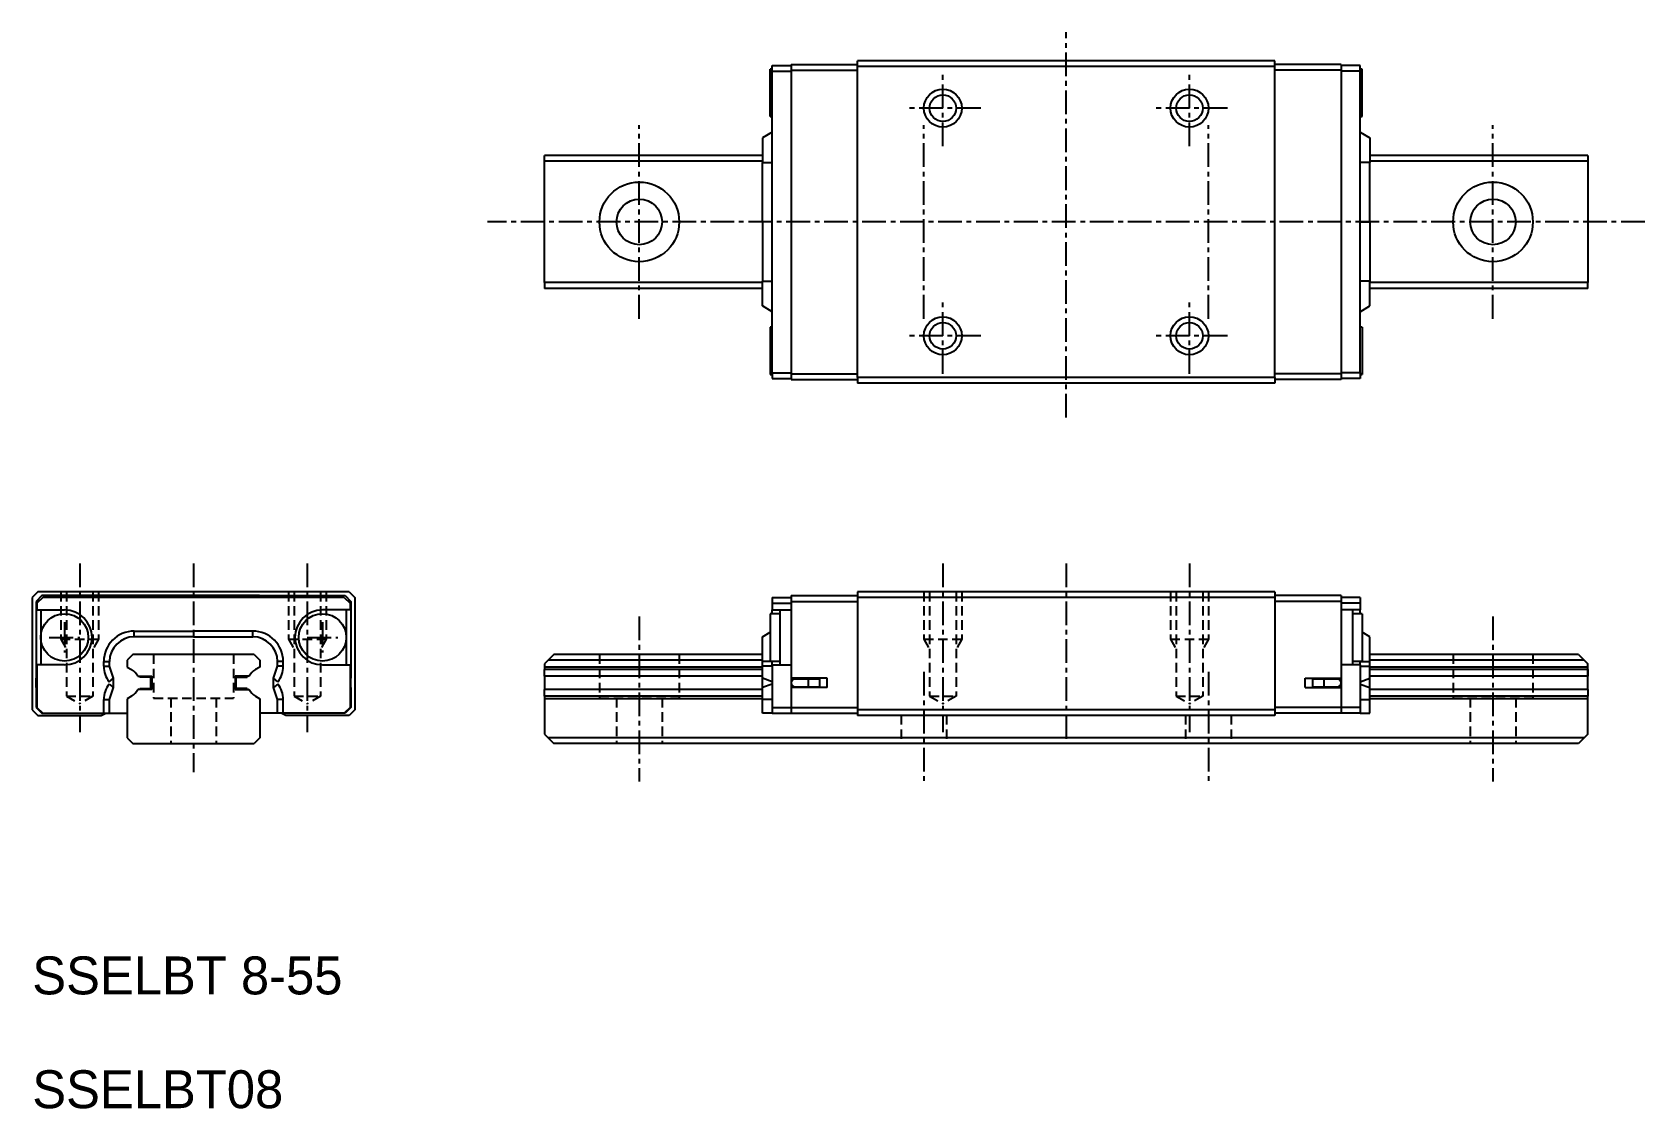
# Model space of a CAD drawing. Extents: x 10 to 95, y 9 to 65.7.
import ezdxf
from ezdxf.enums import TextEntityAlignment as Align

# ---------------------------------------------------------------- set-up
doc = ezdxf.new("R2010")
doc.units = 0
doc.linetypes.add('CENTER', pattern=[2, 1.25, -0.25, 0.25, -0.25])
doc.linetypes.add('DASHED', pattern=[0.75, 0.5, -0.25])
doc.layers.get('0').update_dxf_attribs({"linetype": 'CONTINUOUS'})
doc.layers.add('CENTER', color=1, linetype='CENTER')

msp = doc.modelspace()

# ---------------------------------------------------------------- linework, layer by layer
at = {"color": 7, "linetype": 'CONTINUOUS'}
for p, q in [((49, 63.77), (48.9, 63.77)), ((48.9, 61.27), (48.9, 63.77)), ((49, 63.67), (49, 63.97)), ((49, 63.97), (50, 63.97)), ((50, 64.02), (50, 47.42)), ((50, 64.02), (53.5, 64.02)), ((50, 64.02), (53.5, 64.02)), ((75.5, 64.22), (53.5, 64.22)), ((53.5, 63.92), (53.5, 64.22)), ((75.5, 63.92), (53.5, 63.92)), ((53.5, 47.52), (53.5, 63.92)), ((75.5, 63.92), (75.5, 64.22)), ((79, 64.02), (75.5, 64.02)), ((75.5, 47.52), (75.5, 63.92)), ((79, 64.02), (79, 47.42)), ((80, 63.97), (79, 63.97)), ((80, 63.67), (80, 63.97)), ((80.1, 63.77), (80, 63.77)), ((80.1, 61.27), (80.1, 63.77)), ((49, 47.77), (49, 63.67)), ((49, 63.67), (50, 63.67)), ((50, 63.72), (53.5, 63.72)), ((50, 63.72), (53.5, 63.72)), ((79, 63.72), (75.5, 63.72)), ((80, 63.67), (79, 63.67)), ((80, 47.77), (80, 63.67)), ((48.9, 61.27), (49, 61.27)), ((80, 61.27), (80.1, 61.27)), ((49, 60.45), (48.5, 60.15)), ((80, 60.45), (80.5, 60.15)), ((48.5, 60.15), (48.5, 58.85)), ((80.5, 60.15), (80.5, 58.85)), ((48.5, 59.22), (37, 59.22)), ((37, 58.92), (37, 59.22)), ((37, 52.52), (37, 58.92)), ((48.5, 58.92), (37, 58.92)), ((48.5, 55.72), (48.5, 58.85)), ((48.5, 58.85), (49, 58.85)), ((80.5, 58.85), (80, 58.85)), ((92, 59.22), (80.5, 59.22)), ((92, 58.92), (80.5, 58.92)), ((80.5, 55.72), (80.5, 58.85)), ((92, 59.22), (92, 58.92)), ((92, 58.92), (92, 52.52)), ((48.5, 55.72), (48.5, 52.59)), ((49, 55.72), (48.5, 55.72)), ((80, 55.72), (80.5, 55.72)), ((80.5, 55.72), (80.5, 52.59)), ((48.5, 52.52), (37, 52.52)), ((37, 52.52), (37, 52.22)), ((48.5, 52.22), (37, 52.22)), ((48.5, 51.29), (48.5, 52.59)), ((48.5, 52.59), (49, 52.59)), ((80.5, 52.59), (80, 52.59)), ((80.5, 51.29), (80.5, 52.59)), ((92, 52.52), (80.5, 52.52)), ((92, 52.22), (80.5, 52.22)), ((92, 52.22), (92, 52.52)), ((49, 50.99), (48.5, 51.29)), ((80, 50.99), (80.5, 51.29)), ((49, 50.17), (48.9, 50.17)), ((49, 50.17), (48.9, 50.17)), ((48.9, 50.17), (48.9, 47.67)), ((48.9, 50.17), (48.9, 47.67)), ((80.1, 50.17), (80, 50.17)), ((80.1, 50.17), (80.1, 47.67)), ((48.9, 47.67), (49, 47.67)), ((48.9, 47.67), (49, 47.67)), ((49, 47.77), (49, 47.47)), ((49, 47.77), (50, 47.77)), ((50, 47.72), (53.5, 47.72)), ((50, 47.72), (53.5, 47.72)), ((79, 47.72), (75.5, 47.72)), ((80, 47.77), (79, 47.77)), ((80, 47.77), (80, 47.47)), ((80, 47.67), (80.1, 47.67)), ((49, 47.47), (50, 47.47)), ((50, 47.42), (53.5, 47.42)), ((50, 47.42), (53.5, 47.42)), ((75.5, 47.52), (53.5, 47.52)), ((53.5, 47.52), (53.5, 47.22)), ((75.5, 47.22), (53.5, 47.22)), ((75.5, 47.52), (75.5, 47.22)), ((79, 47.42), (75.5, 47.42)), ((80, 47.47), (79, 47.47)), ((10.3, 36.22), (10, 35.92)), ((10, 35.92), (10, 30)), ((10.5, 36.02), (10.2, 35.72)), ((10.5, 36.02), (10.2, 35.72)), ((10.2, 35.72), (10.2, 31.67)), ((10.2, 35.72), (10.2, 31.67)), ((10.55, 35.92), (10.25, 35.62)), ((26.7, 36.22), (10.3, 36.22)), ((13.980385, 36.02), (10.5, 36.02)), ((13.980385, 36.02), (10.5, 36.02)), ((26.45, 35.92), (10.55, 35.92)), ((15.019615, 36.02), (13.980385, 36.02)), ((15.019615, 36.02), (13.980385, 36.02)), ((21.980385, 36.02), (15.019615, 36.02)), ((15.019615, 36.02), (21.980385, 36.02)), ((21.980385, 36.02), (23.019615, 36.02)), ((21.980385, 36.02), (23.019615, 36.02)), ((23.019615, 36.02), (26.5, 36.02)), ((23.019615, 36.02), (26.5, 36.02)), ((26.45, 35.92), (26.75, 35.62)), ((26.5, 36.02), (26.8, 35.72)), ((26.5, 36.02), (26.8, 35.72)), ((26.7, 36.22), (27, 35.92)), ((26.8, 35.72), (26.8, 31.67)), ((26.8, 35.72), (26.8, 31.67)), ((27, 35.92), (27, 30)), ((49, 35.92), (50, 35.92)), ((49, 35.92), (49, 35.62)), ((50, 36.02), (53.5, 36.02)), ((50, 36.02), (53.5, 36.02)), ((50, 36.02), (50, 35.72)), ((50, 36.02), (50, 35.72)), ((50, 35.72), (53.5, 35.72)), ((50, 35.72), (53.5, 35.72)), ((50, 35.72), (50, 31.67)), ((50, 35.72), (50, 31.67)), ((75.5, 36.22), (53.5, 36.22)), ((53.5, 36.22), (53.5, 35.92)), ((75.5, 35.92), (53.5, 35.92)), ((53.5, 35.92), (53.5, 30)), ((75.5, 36.22), (75.5, 35.92)), ((79, 36.02), (75.5, 36.02)), ((75.5, 35.92), (75.5, 30)), ((79, 35.72), (75.5, 35.72)), ((79, 36.02), (79, 35.72)), ((80, 35.92), (79, 35.92)), ((79, 35.72), (79, 31.67)), ((80, 35.92), (80, 35.62)), ((10.25, 35.62), (10.25, 35.27)), ((10.25, 35.27), (11.7, 35.27)), ((10.45, 35.27), (10.45, 33.82)), ((26.75, 35.27), (25.3, 35.27)), ((26.55, 35.27), (26.55, 33.82)), ((26.75, 35.62), (26.75, 35.27)), ((48.9, 35.07), (48.9, 32.57)), ((48.9, 35.07), (48.9, 32.57)), ((49.4, 35.07), (48.9, 35.07)), ((49.4, 35.07), (48.9, 35.07)), ((49, 35.62), (49, 35.27)), ((49, 35.62), (50, 35.62)), ((49, 35.07), (49, 35.27)), ((49, 35.27), (50, 35.27)), ((49.4, 35.27), (49.4, 33.82)), ((80, 35.62), (79, 35.62)), ((80, 35.27), (79, 35.27)), ((79.6, 35.27), (79.6, 33.82)), ((80.1, 35.07), (79.6, 35.07)), ((80, 35.62), (80, 35.27)), ((80, 35.07), (80, 35.27)), ((80.1, 35.07), (80.1, 32.57)), ((15.37, 34.15), (18.5, 34.15)), ((15.37, 33.85), (15.37, 34.15)), ((21.63, 34.15), (18.5, 34.15)), ((18.5, 34.15), (18.5, 33.85)), ((21.63, 33.85), (21.63, 34.15)), ((48.5, 33.85), (48.9, 34.09)), ((80.5, 33.85), (80.1, 34.09)), ((10.45, 33.82), (10.45, 32.37)), ((18.5, 33.85), (15.37, 33.85)), ((18.5, 33.85), (21.63, 33.85)), ((26.55, 33.82), (26.55, 32.37)), ((48.5, 32.55), (48.5, 33.85)), ((49.4, 33.82), (49.4, 32.37)), ((79.6, 33.82), (79.6, 32.37)), ((80.5, 32.55), (80.5, 33.85)), ((10.25, 32.37), (10.25, 30.12)), ((11.7, 32.37), (10.25, 32.37)), ((13.77, 32.55), (14.07, 32.55)), ((13.77, 32.294266), (13.77, 32.55)), ((14.07, 32.294266), (14.07, 32.55)), ((15.3, 32.92), (15, 32.62)), ((15, 32.62), (15, 32.253851)), ((21.7, 32.92), (15.3, 32.92)), ((21.7, 32.92), (22, 32.62)), ((22, 32.62), (22, 32.253851)), ((23.23, 32.55), (22.93, 32.55)), ((22.93, 32.294266), (22.93, 32.55)), ((23.23, 32.294266), (23.23, 32.55)), ((25.3, 32.37), (26.75, 32.37)), ((26.75, 32.37), (26.75, 30.12)), ((37.5, 32.92), (37, 32.42)), ((37, 32.42), (37, 32.253851)), ((48.5, 32.62), (37.2, 32.62)), ((48.5, 32.92), (37.5, 32.92)), ((49, 32.55), (48.5, 32.55)), ((48.5, 32.294266), (48.5, 32.55)), ((48.9, 32.57), (49.4, 32.57)), ((48.9, 32.57), (49.4, 32.57)), ((49, 32.37), (49, 32.57)), ((49, 32.37), (49, 30.12)), ((49, 32.37), (50, 32.37)), ((80, 32.37), (79, 32.37)), ((79.6, 32.57), (80.1, 32.57)), ((80, 32.37), (80, 32.57)), ((80, 32.55), (80.1, 32.55)), ((80, 32.37), (80, 30.12)), ((80.1, 32.55), (80.5, 32.55)), ((91.5, 32.92), (80.5, 32.92)), ((91.8, 32.62), (80.5, 32.62)), ((80.5, 32.294266), (80.5, 32.55)), ((91.5, 32.92), (92, 32.42)), ((92, 31.07), (92, 32.42)), ((10.2, 31.17), (10.2, 31.67)), ((10.2, 31.17), (10.2, 31.67)), ((10.2, 31.67), (10.25, 31.67)), ((10.2, 31.67), (10.25, 31.67)), ((13.77, 32.294266), (14.07, 32.294266)), ((14.054642, 31.482448), (14.288956, 31.66979)), ((14.288956, 31.66979), (14.07, 32.294266)), ((14.288956, 31.17021), (14.288956, 31.66979)), ((15, 32.253851), (15.2305, 32.120772)), ((15.567581, 31.77), (16.3, 31.77)), ((16.25, 31.72), (15.667964, 31.72)), ((16.25, 31.12), (16.25, 31.72)), ((16.3, 31.77), (16.3, 31.07)), ((21.432419, 31.77), (20.7, 31.77)), ((20.7, 31.77), (20.7, 31.07)), ((20.75, 31.72), (21.332036, 31.72)), ((20.75, 31.12), (20.75, 31.72)), ((22, 32.253851), (21.7695, 32.120772)), ((22.711044, 31.66979), (22.93, 32.294266)), ((22.711044, 31.17021), (22.711044, 31.66979)), ((22.945358, 31.482448), (22.711044, 31.66979)), ((23.23, 32.294266), (22.93, 32.294266)), ((26.8, 31.67), (26.75, 31.67)), ((26.8, 31.67), (26.75, 31.67)), ((26.8, 31.17), (26.8, 31.67)), ((26.8, 31.17), (26.8, 31.67)), ((48.5, 32.253851), (37, 32.253851)), ((37, 32.253851), (37, 32.120772)), ((48.5, 32.120772), (37, 32.120772)), ((37, 31.77), (37, 32.120772)), ((48.5, 31.77), (37, 31.77)), ((37, 31.77), (37, 31.07)), ((48.5, 31.66979), (48.5, 32.294266)), ((49, 32.294266), (48.5, 32.294266)), ((48.5, 31.17021), (48.5, 31.66979)), ((49, 31.482448), (48.5, 31.66979)), ((50, 31.67), (50, 31.17)), ((51.9, 31.67), (50, 31.67)), ((51.9, 31.67), (50, 31.67)), ((50.9, 31.62), (50.2, 31.62)), ((50.5, 31.62), (50.5, 31.67)), ((50.5, 31.62), (50.5, 31.67)), ((50.82899, 31.62), (50.82899, 31.67)), ((50.82899, 31.62), (50.82899, 31.67)), ((50.9, 31.62), (50.9, 31.22)), ((51.5, 31.62), (50.9, 31.62)), ((51.5, 31.62), (51.5, 31.22)), ((51.9, 31.17), (51.9, 31.67)), ((51.9, 31.17), (51.9, 31.67)), ((77.1, 31.17), (77.1, 31.67)), ((77.1, 31.67), (79, 31.67)), ((78.1, 31.62), (77.5, 31.62)), ((77.5, 31.22), (77.5, 31.62)), ((78.1, 31.22), (78.1, 31.62)), ((78.8, 31.62), (78.1, 31.62)), ((78.17101, 31.62), (78.17101, 31.67)), ((78.5, 31.62), (78.5, 31.67)), ((79, 31.67), (79, 31.17)), ((80, 32.294266), (80.5, 32.294266)), ((80, 31.482448), (80.5, 31.66979)), ((80.5, 31.66979), (80.5, 32.294266)), ((92, 32.253851), (80.5, 32.253851)), ((92, 32.120772), (80.5, 32.120772)), ((92, 31.77), (80.5, 31.77)), ((80.5, 31.17021), (80.5, 31.66979)), ((92, 32.120772), (92, 32.253851)), ((92, 32.120772), (92, 31.77)), ((10.2, 31.17), (10.25, 31.17)), ((10.2, 31.17), (10.25, 31.17)), ((10.2, 31.17), (10.2, 30.12)), ((10.2, 31.17), (10.2, 30.12)), ((14.054642, 31.357552), (14.288956, 31.17021)), ((14.07, 30.545734), (14.288956, 31.17021)), ((15.2305, 30.719228), (15, 30.586149)), ((16.3, 31.07), (15.567581, 31.07)), ((15.667964, 31.12), (16.25, 31.12)), ((20.7, 31.07), (21.432419, 31.07)), ((21.332036, 31.12), (20.75, 31.12)), ((21.7695, 30.719228), (22, 30.586149)), ((22.945358, 31.357552), (22.711044, 31.17021)), ((22.93, 30.545734), (22.711044, 31.17021)), ((26.8, 31.17), (26.75, 31.17)), ((26.8, 31.17), (26.75, 31.17)), ((26.8, 31.17), (26.8, 30.12)), ((26.8, 31.17), (26.8, 30.12)), ((48.5, 31.07), (37, 31.07)), ((37, 30.719228), (37, 31.07)), ((48.5, 30.719228), (37, 30.719228)), ((37, 30.719228), (37, 30.586149)), ((49, 31.357552), (48.5, 31.17021)), ((48.5, 30.545734), (48.5, 31.17021)), ((51.9, 31.17), (50, 31.17)), ((51.9, 31.17), (50, 31.17)), ((50, 31.17), (50, 30.12)), ((50, 31.17), (50, 30.12)), ((50.2, 31.22), (50.9, 31.22)), ((50.5, 31.17), (50.5, 31.22)), ((50.5, 31.17), (50.5, 31.22)), ((50.82899, 31.17), (50.82899, 31.22)), ((50.82899, 31.17), (50.82899, 31.22)), ((50.9, 31.22), (51.5, 31.22)), ((77.1, 31.17), (79, 31.17)), ((77.5, 31.22), (78.1, 31.22)), ((78.1, 31.22), (78.8, 31.22)), ((78.17101, 31.17), (78.17101, 31.22)), ((78.5, 31.17), (78.5, 31.22)), ((79, 31.17), (79, 30.12)), ((80, 31.357552), (80.5, 31.17021)), ((80.5, 30.545734), (80.5, 31.17021)), ((92, 31.07), (80.5, 31.07)), ((92, 30.719228), (80.5, 30.719228)), ((92, 31.07), (92, 30.719228)), ((92, 30.586149), (92, 30.719228)), ((10, 30), (10.3, 29.7)), ((10.2, 30.12), (10.5, 29.82)), ((10.2, 30.12), (10.5, 29.82)), ((10.25, 30.12), (10.55, 29.82)), ((10.5, 29.82), (10.55, 29.82)), ((10.5, 29.82), (10.55, 29.82)), ((10.55, 29.82), (13.77, 29.82)), ((13.627747, 29.7), (13.885087, 29.82)), ((13.77, 29.82), (13.77, 30.545734)), ((13.77, 30.545734), (14.07, 30.545734)), ((13.77, 29.82), (14.07, 29.82)), ((14.07, 29.82), (14.07, 30.545734)), ((14.07, 29.82), (15, 29.82)), ((15, 30.586149), (15, 28.52)), ((22, 30.586149), (22, 28.52)), ((22.93, 29.82), (22, 29.82)), ((22.93, 29.82), (22.93, 30.545734)), ((23.23, 30.545734), (22.93, 30.545734)), ((23.23, 29.82), (22.93, 29.82)), ((23.372253, 29.7), (23.114913, 29.82)), ((23.23, 29.82), (23.23, 30.545734)), ((26.45, 29.82), (23.23, 29.82)), ((26.75, 30.12), (26.45, 29.82)), ((26.5, 29.82), (26.45, 29.82)), ((26.5, 29.82), (26.45, 29.82)), ((26.8, 30.12), (26.5, 29.82)), ((26.8, 30.12), (26.5, 29.82)), ((27, 30), (26.7, 29.7)), ((48.5, 30.586149), (37, 30.586149)), ((37, 30.586149), (37, 28.72)), ((49, 30.545734), (48.5, 30.545734)), ((48.5, 29.82), (48.5, 30.545734)), ((49, 29.82), (48.5, 29.82)), ((49, 30.12), (50, 30.12)), ((49, 30.12), (49, 29.82)), ((49, 29.82), (50, 29.82)), ((50, 30.12), (53.5, 30.12)), ((50, 30.12), (53.5, 30.12)), ((50, 30.12), (50, 29.82)), ((50, 30.12), (50, 29.82)), ((50, 29.82), (53.5, 29.82)), ((50, 29.82), (53.5, 29.82)), ((75.5, 30), (53.5, 30)), ((53.5, 30), (53.5, 29.7)), ((79, 30.12), (75.5, 30.12)), ((75.5, 30), (75.5, 29.7)), ((79, 29.82), (75.5, 29.82)), ((80, 30.12), (79, 30.12)), ((79, 30.12), (79, 29.82)), ((80, 29.82), (79, 29.82)), ((80, 30.545734), (80.5, 30.545734)), ((80, 30.12), (80, 29.82)), ((80, 29.82), (80.5, 29.82)), ((92, 30.586149), (80.5, 30.586149)), ((80.5, 29.82), (80.5, 30.545734)), ((92, 28.72), (92, 30.586149)), ((10.3, 29.7), (13.627747, 29.7)), ((26.7, 29.7), (23.372253, 29.7)), ((75.5, 29.7), (53.5, 29.7)), ((15, 28.52), (15.3, 28.22)), ((15.3, 28.22), (21.7, 28.22)), ((22, 28.52), (21.7, 28.22)), ((37, 28.72), (37.5, 28.22)), ((91.8, 28.52), (37.2, 28.52)), ((91.5, 28.22), (37.5, 28.22)), ((92, 28.72), (91.5, 28.22))]:
    msp.add_line(p, q, dxfattribs=at)
at = {"color": 3, "linetype": 'DASHED'}
for p, q in [((11.5, 36.22), (11.5, 33.72)), ((11.8, 36.22), (11.8, 30.72)), ((13.2, 36.22), (13.2, 30.72)), ((13.5, 36.22), (13.5, 33.72)), ((23.5, 36.22), (23.5, 33.72)), ((23.8, 36.22), (23.8, 30.72)), ((25.2, 36.22), (25.2, 30.72)), ((25.5, 36.22), (25.5, 33.72)), ((57, 36.22), (57, 33.72)), ((57.3, 36.22), (57.3, 30.72)), ((58.7, 36.22), (58.7, 30.72)), ((59, 36.22), (59, 33.72)), ((70, 36.22), (70, 33.72)), ((70.3, 36.22), (70.3, 30.72)), ((71.7, 36.22), (71.7, 30.72)), ((72, 36.22), (72, 33.72)), ((72, 36.22), (72, 33.72)), ((11.5, 33.72), (13.5, 33.72)), ((11.5, 33.72), (11.8, 33.200385)), ((13.5, 33.72), (13.2, 33.200385)), ((23.5, 33.72), (25.5, 33.72)), ((23.5, 33.72), (23.8, 33.200385)), ((25.5, 33.72), (25.2, 33.200385)), ((57, 33.72), (59, 33.72)), ((57, 33.72), (57.3, 33.200385)), ((59, 33.72), (58.7, 33.200385)), ((70, 33.72), (72, 33.72)), ((70, 33.72), (70.3, 33.200385)), ((72, 33.72), (71.7, 33.200385)), ((16.4, 32.92), (16.4, 30.62)), ((20.6, 32.92), (20.6, 30.62)), ((39.9, 32.92), (39.9, 30.62)), ((44.1, 32.92), (44.1, 30.62)), ((84.9, 32.92), (84.9, 30.62)), ((89.1, 32.92), (89.1, 30.62)), ((11.8, 30.72), (12.5, 30.315855)), ((11.8, 30.72), (13.2, 30.72)), ((13.2, 30.72), (12.5, 30.315855)), ((16.4, 30.62), (20.6, 30.62)), ((17.3, 30.62), (17.3, 28.22)), ((19.7, 30.62), (19.7, 28.22)), ((23.8, 30.72), (24.5, 30.315855)), ((23.8, 30.72), (25.2, 30.72)), ((25.2, 30.72), (24.5, 30.315855)), ((39.9, 30.62), (44.1, 30.62)), ((40.8, 30.62), (40.8, 28.22)), ((43.2, 30.62), (43.2, 28.22)), ((57.3, 30.72), (58, 30.315855)), ((57.3, 30.72), (58.7, 30.72)), ((58.7, 30.72), (58, 30.315855)), ((70.3, 30.72), (71.7, 30.72)), ((70.3, 30.72), (71, 30.315855)), ((71.7, 30.72), (71, 30.315855)), ((84.9, 30.62), (89.1, 30.62)), ((85.8, 30.62), (85.8, 28.22)), ((88.2, 30.62), (88.2, 28.22)), ((55.8, 29.72), (55.8, 28.22)), ((58.2, 29.72), (58.2, 28.22)), ((70.8, 29.72), (70.8, 28.22)), ((73.2, 29.72), (73.2, 28.22))]:
    msp.add_line(p, q, dxfattribs=at)
at = {"color": 3, "linetype": 'CONTINUOUS'}
for centre in [(58, 61.72), (71, 61.72), (58, 49.72), (71, 49.72)]:
    msp.add_circle(centre, 1, dxfattribs=at)
at = {"color": 7, "linetype": 'CONTINUOUS'}
for centre, radius in [((58, 61.72), 0.7), ((71, 61.72), 0.7), ((42, 55.72), 2.1), ((87, 55.72), 2.1), ((42, 55.72), 1.2), ((87, 55.72), 1.2), ((58, 49.72), 0.7), ((71, 49.72), 0.7), ((11.7, 33.82), 1.25), ((25.3, 33.82), 1.25), ((25.3, 33.82), 1.25)]:
    msp.add_circle(centre, radius, dxfattribs=at)
for centre, radius, start, end in [((14.5, 34.72), 1.4, 111.786789, 121.002719), ((14.5, 34.72), 1.4, 111.786789, 121.002719), ((14.5, 34.72), 1.25, 73.739795, 106.260205), ((14.5, 34.72), 1.4, 58.997281, 68.213211), ((14.5, 34.72), 1.4, 58.997281, 68.213211), ((22.5, 34.72), 1.4, 111.786789, 121.002719), ((22.5, 34.72), 1.4, 111.786789, 121.002719), ((22.5, 34.72), 1.4, 58.997281, 68.213211), ((22.5, 34.72), 1.4, 58.997281, 68.213211), ((11.7, 33.82), 1.45, 270, 90), ((25.3, 33.82), 1.45, 90, 270), ((15.370023, 32.549977), 1.600023, 90.000833, 179.999167), ((21.629977, 32.549977), 1.600023, 0.000833, 89.999167), ((15.37, 32.55), 1.3, 90, 180), ((21.63, 32.55), 1.3, 0, 90), ((15.06985, 32.294213), 1.29985, 179.997683, 218.646033), ((14.793, 31.363), 0.875, 27.719468, 60), ((14.793, 31.363), 0.945, 22.196276, 25.51122), ((22.207, 31.363), 0.945, 154.48878, 157.803724), ((22.207, 31.363), 0.875, 120, 152.280532), ((21.93015, 32.294213), 1.29985, 321.353967, 0.002317), ((50.2, 31.42), 0.2, 90, 180), ((78.8, 31.42), 0.2, 0, 90), ((15.06985, 30.545787), 1.29985, 141.353967, 180.002317), ((14.793, 31.477), 0.875, 300, 332.280532), ((14.793, 31.477), 0.945, 334.48878, 337.803724), ((22.207, 31.477), 0.945, 202.196276, 205.51122), ((22.207, 31.477), 0.875, 207.719468, 240), ((21.93015, 30.545787), 1.29985, 359.997683, 38.646033), ((50.2, 31.42), 0.2, 180, 270), ((78.8, 31.42), 0.2, 270, 0)]:
    msp.add_arc(centre, radius, start, end, dxfattribs=at)
at = {"layer": 'CENTER', "color": 1, "linetype": 'CENTER'}
for p, q in [((64.5, 45.403), (64.5, 65.72)), ((58, 59.72), (58, 63.72)), ((71, 59.72), (71, 63.72)), ((60, 61.72), (56, 61.72)), ((73, 61.72), (69, 61.72)), ((42, 50.62), (42, 60.82)), ((57, 50.62), (57, 60.82)), ((72, 50.62), (72, 60.82)), ((87, 50.62), (87, 60.82)), ((95, 55.72), (34, 55.72)), ((58, 47.72), (58, 51.72)), ((71, 47.72), (71, 51.72)), ((60, 49.72), (56, 49.72)), ((73, 49.72), (69, 49.72)), ((12.5, 37.72), (12.5, 28.815855)), ((18.5, 37.72), (18.5, 26.72)), ((24.5, 37.72), (24.5, 28.815855)), ((58, 37.72), (58, 28.815855)), ((64.5, 37.72), (64.5, 28.22)), ((71, 37.72), (71, 28.815855)), ((42, 34.92), (42, 26.22)), ((87, 34.92), (87, 26.22)), ((11.7, 34.62), (11.7, 33.02)), ((25.3, 34.62), (25.3, 33.02)), ((10.9, 33.82), (12.5, 33.82)), ((24.5, 33.82), (26.1, 33.82)), ((57, 32), (57, 26.22)), ((72, 32), (72, 26.22))]:
    msp.add_line(p, q, dxfattribs=at)

# ---------------------------------------------------------------- texts
at = {"color": 7, "linetype": 'CONTINUOUS'}
for s, p in [('SSELBT 8-55', (10, 16)), ('SSELBT08', (10, 10))]:
    msp.add_text(s, height=2, dxfattribs=at).set_placement(p, align=Align.MIDDLE_LEFT)

doc.saveas('drawing.dxf')
